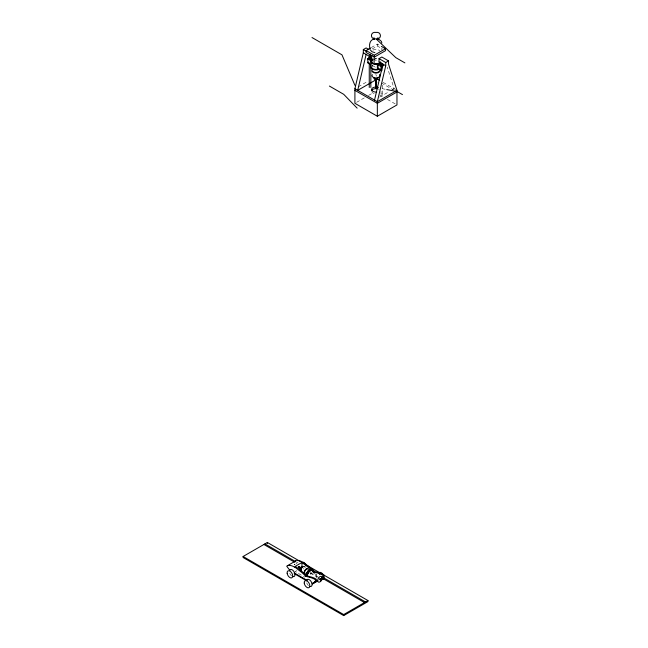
<?xml version="1.0" encoding="UTF-8"?>
<svg xmlns="http://www.w3.org/2000/svg" width="648" height="648" viewBox="0 0 648 648"><rect width="100%" height="100%" fill="white"/><g stroke="black" fill="none" stroke-linecap="round" stroke-linejoin="round"><path stroke-width="0.49" stroke-dasharray="3.24 2.43" d="M382.62 85.172L382.223 94.681L381.048 94.381L381.032 91.255M381.032 94.243L381.891 93.83L382.62 94.284M311.226 572.63L310.935 573.269M311.129 572.945L310.311 574.452M372.13 66.436L372.827 65.683M371.92 66.347L372.608 65.675M371.296 47.547L377.339 44.064L380.587 45.935M372.163 48.989L377.339 46L380.587 47.879M358.32 86.767L367.708 81.348M356.619 102.319L364.298 97.88M368.558 95.418L372.827 92.956M379.655 97.111L389.043 91.692M392.453 89.724L394.162 88.736L387.253 67.198M296.922 570.621L295.237 571.593L304.819 577.125M319.067 579.523L320.752 578.551L320.752 579.199L319.067 580.171M319.318 579.83L321.133 578.769M294.168 564.206L295.107 564.57M294.411 564.432L294.889 564.805L294.143 564.384M381.964 88.622L386.735 89.554M294.678 564.829L294.208 564.465L294.654 564.416M294.208 564.489L294.913 564.813M373.402 59.924A4.431 2.56 0 0 1 374.536 59.592L379.339 62.37M372.535 65.57L375.735 67.416M383.162 82.385L395.564 89.546M381.437 83.009L393.514 89.983M379.712 94.956L382.296 96.455M387.472 99.444L395.24 103.923M296.42 562.067L298.169 563.072M313.77 573.261L318.144 575.789M310.4 572.573L319.391 577.765M310.4 573.221L317.301 577.206M318.16 577.7L320.752 579.199M296.752 563.914L296.031 563.096M375.84 74.342L376.439 76.213M377.339 44.064L377.339 46M374.536 59.592L374.536 63.488M373.847 63.091L373.847 59.195A5.322 3.07 0 0 0 373.402 59.324M320.801 578.85A3.961 2.292 60 0 1 320.282 578.372M316.726 577.676A3.961 2.292 60 0 1 316.58 574.331M308.489 585.59A3.961 2.292 60 0 1 306.561 582.252M291.649 575.934A3.961 2.292 60 0 1 289.551 572.735M303.701 568.976A3.961 2.292 60 0 1 303.175 568.499M374.139 93.458A4.358 2.519 0 0 1 372.033 92.291M378.505 89.124A4.358 2.519 0 0 1 379.153 89.456M373.361 58.693A5.322 3.07 0 0 1 377.29 58.409M371.79 65.983A4.431 2.56 0 0 1 372.195 65.505M373.434 59.268A4.431 2.56 0 0 1 377.501 58.984M372.94 50.171A3.961 2.292 0 0 1 376.78 49.434A3.961 2.292 0 0 1 379.744 51.022"/><path stroke-width="0.97" d="M313.729 572.306L317.083 572.897A34.304 19.805 60 0 1 321.732 574.574L323.174 575.554L322.906 576.736A24.089 13.908 60 0 1 321.87 578.081M376.35 81.859L376.253 82.191M375.621 82.11L376.302 80.271M375.613 84.329L375.962 85.747L376.334 84.572A2.568 2.511 -9.6 0 0 376.367 84.216L376.35 84.183A2.568 2.487 -38 0 1 376.326 84.54L376.326 84.726M299.627 567.883L301.053 569.973A1.466 0.851 -60 0 1 300.988 567.883C298.769 567 299.903 568.069 300.121 567.446M381.883 48.754L381.834 49.264M376.245 84.71L376.261 84.362M376.237 82.328L376.253 84.2M375.629 81.786L375.889 81.057M375.532 81.745L375.775 81.284M376.188 87.472L376.237 86.492M377.339 116.251L377.339 101.687L385.746 65.748L379.023 61.868L379.023 58.628L381.826 57.008L388.549 60.896L388.549 64.128L396.965 90.356L396.965 104.919L377.339 116.251L354.91 103.299L354.91 88.736L363.317 52.804L363.317 49.564L366.12 47.944L368.931 49.564M366.12 54.416L357.712 90.356L377.339 79.024A1.985 1.142 0 0 0 377.436 77.46M376.261 87.504C376.529 85.982 375.597 88.898 378.14 87.877M374.536 100.067L382.944 64.128M376.156 87.602L376.043 87.974M376.091 80.287L374.576 78.392A1.798 1.037 0 0 1 374.082 77.452M375.573 86.468L375.694 87.261M376.075 85.568L376.196 85.018L376.18 86.168M375.808 83.657L375.881 82.871M375.953 80.862L376.172 81.251M376.286 79.866L377.719 77.914A1.798 1.037 0 0 0 377.752 77.444M316.248 580.503L316.394 579.361L314.766 578.332A35.251 20.347 60 0 0 310.643 576.858L307.168 575.926A5.054 2.916 60 0 1 306.196 575.327L304.252 573.464A15.649 9.032 60 0 0 303.305 572.589L299.287 569.252A49.58 28.625 60 0 0 298.323 568.474L295.237 566.36L301.968 562.472L309.193 567.996A23.166 13.373 60 0 1 310.983 569.568M300.413 567.972L300.534 567.559L300.146 568.021M376.626 79.939L376.31 78.465M300.332 568.094L299.935 568.337M299.911 567.389L301.053 567.786A1.466 0.851 -60 0 1 302.397 567.316M317.771 580.713L314.41 582.657A10.271 5.929 60 0 0 314.92 582.212L315.147 581.977M375.557 80.125L376.35 80.141M381.202 69.668L381.324 70.316M374.252 39.01L373.888 39.415L373.953 37.616M381.826 70.608L381.826 66.72L382.668 66.234L381.826 65.748L382.612 65.148L382.02 64.662M382.401 65.416L383.227 65.91M303.151 562.375A15.9 9.177 60 0 0 295.909 560.763L286.7 566.174L289.915 570.459M295.52 560.957L295.124 561.856M370.405 57.899C371.798 58.393 369.198 59.454 368.647 58.134L367.708 58.887M381.405 46.405L385.471 48.754L385.471 50.698L374.252 57.17L366.12 52.48L366.12 50.536L370.437 48.041M363.317 52.804L370.049 56.684L372.155 55.469M370.049 57.332L369.206 57.81L370.049 58.296L369.49 58.62L369.692 57.899M366.12 50.536L374.252 55.226L385.471 48.754M368.647 62.03L367.708 62.783M379.023 58.628L385.746 62.516L388.549 60.896M375.589 78.489L375.338 80.004L375.532 79.34M396.965 90.356L377.339 101.687L354.91 88.736M396.965 91.975L377.339 103.299L354.91 90.356M323.352 574.8L367.967 600.558L367.967 601.587L343.699 615.6L243.105 557.515L243.105 556.486L267.365 542.473L300.607 561.67M300.332 567.567L299.943 567.284M305.394 576.056L307.031 576.412L305.394 576.056A4.018 2.317 -60 0 1 305.548 574.833L307.832 571.026A6.31 3.645 -60 0 1 310.676 569.39L311.988 569.479L312.968 570.548A4.018 2.317 -60 0 1 313.114 571.512L313.899 572.038A5.054 2.916 60 0 1 312.927 571.439L310.983 569.584M312.668 571.86L313.114 571.601M317.39 581.143L312.344 584.051L312.344 583.403L317.39 580.495M243.105 556.486L343.699 614.563L367.967 600.558M321.716 578.437L322.396 577.935A23.774 13.729 60 0 0 323.749 576.25L324.016 575.068L322.574 574.079A34.304 19.805 60 0 0 317.933 572.427M381.324 64.743L381.243 65.416L382.361 65.44M374.431 38.92C369.765 39.706 368.842 44.777 369.992 48.754M381.721 66.776C380.716 66.299 380.271 70.988 381.721 70.664M376.367 38.872C382.19 39.471 381.518 31.339 375.937 32.4C369.895 31.355 370.024 39.925 375.937 38.888M375.905 79.915L375.702 78.554M375.524 80.19L375.962 80.474A2.519 0.98 76.6 0 1 376.067 80.652L376.35 81.745L376.188 81.348M299.473 567.057A2.479 1.385 -43.3 0 0 299.336 566.976L298.679 566.919L299.36 567M299.028 566.976L298.493 566.927L299.157 567.527M298.752 566.976L298.906 567.34M298.639 566.935L298.85 567.381M370.332 57.227L372.227 58.263M374.884 52.634L371.976 51.727L370.186 49.775M376.334 79.753L376.172 79.299M386.735 89.554L397.24 91.595L402.473 94.616M317.925 572.411L314.742 571.56A5.054 2.916 60 0 1 313.77 570.953L311.826 569.098A23.166 13.373 60 0 0 310.036 567.518L303.159 562.189M309.517 577.271L306.334 576.412A5.054 2.916 60 0 1 305.362 575.805L303.41 573.95A23.166 13.373 60 0 0 301.62 572.37L294.751 567.04M369.644 63.553L369.263 63.212L369.255 87.496M377.444 38.92L379.461 39.836M404.895 62.888L395.839 57.656L376.65 39.398M363.317 49.564L366.12 51.184M381.267 70.608L378.027 68.745L378.027 64.849A5.322 3.07 0 0 0 380.83 63.229L383.26 64.63M367.805 58.944L371.045 60.815L371.045 62.524M375.735 63.528L377.339 64.452A4.431 2.56 0 0 0 380.141 62.832M378.027 64.849L381.267 66.72M371.045 64.711L367.805 62.84L367.805 58.62M312.012 37.535L341.974 54.837L354.91 85.334M377.12 78.902L379.712 80.392M329.395 86.054L343.707 94.316L357.153 108.159M305.856 564.7L319.853 572.775M264.927 543.883L295.545 561.557M323.538 577.724L365.529 601.968M263.906 544.474L294.524 562.148M323.393 578.818L364.508 602.559M294.224 572.945L307.168 580.422M294.224 573.593L306.301 580.567M379.866 40.046L381.332 41.351L381.883 43.035M376.31 79.607L375.8 79.299M298.461 566.879L298.25 566.53M301.053 567.786L301.401 568.474M375.743 84.928L375.889 85.317M375.97 80.652L376.261 81.316M376.213 81.454L376.261 81.834M307.031 576.412L307.031 576.145A3.483 2.017 -60 0 1 307.16 575.092L309.145 571.787A5.484 3.167 -60 0 1 311.615 570.361L312.749 570.442L313.6 571.374A3.483 2.017 -60 0 1 313.729 572.208M385.746 62.516L385.746 65.748M380.83 63.229L380.83 63.958M377.922 37.616L377.922 39.261M377.339 64.452L377.339 68.348A4.431 2.56 0 0 0 378.254 68.097M374.252 55.226L374.252 57.17M371.733 63.164L371.733 61.212A4.431 2.56 0 0 1 372.3 60.556M370.842 56.109L370.842 59.146M370.842 64.201L370.842 87.488M370.049 54.254L370.049 56.684M369.255 56.117L369.255 59.154M343.699 614.563L343.699 615.6M301.968 562.472L301.968 567.705M267.365 542.473L267.365 543.51M318.703 573.261A3.961 2.292 60 0 1 323.295 574.817A3.961 2.292 60 0 1 322.348 579.563M321.764 577.919A3.961 2.292 60 0 1 320.355 580.875M319.577 574.363A3.961 2.292 60 0 1 319.845 574.59M306.504 580.738A3.961 2.292 60 0 1 309.339 579.733A3.961 2.292 60 0 1 312.036 584.123A3.961 2.292 60 0 1 310.028 586.481M289.462 570.596A3.961 2.292 60 0 1 292.507 570.038A3.961 2.292 60 0 1 294.962 574.574A3.961 2.292 60 0 1 292.669 576.526M302.924 562.472A3.961 2.292 60 0 1 306.391 565.307M287.493 565.615A15.9 9.177 60 0 1 294.743 567.227M309.517 577.287A34.304 19.805 60 0 1 314.159 578.939L315.6 579.928L315.341 581.102A23.774 13.729 60 0 1 313.98 582.779L313.057 583.386A3.621 2.09 60 0 1 312.344 583.411M316.256 580.511A22.964 13.26 60 0 1 315.131 581.961M299.53 567.786A2.057 1.952 64.2 0 1 299.311 567.68A2.09 1.92 54.4 0 0 299.562 567.786M299.554 567A2.074 0.972 -38.7 0 0 299.416 566.935A2.082 1.029 -46 0 1 299.498 566.984M301.004 569.778A1.62 0.94 -60 0 1 300.016 569.066A1.62 0.94 -60 0 1 300.947 567.202A1.62 0.94 -60 0 1 302.243 567.292M300.761 571.293A3.24 1.871 -60 0 1 302.357 567.267A3.24 1.871 -60 0 1 305.151 567.267M304.819 574.233A3.24 1.871 -60 0 1 305.2 569.908A3.24 1.871 -60 0 1 308.594 569.252M304.9 573.456A2.592 1.499 -60 0 1 305.143 570.669A2.592 1.499 -60 0 1 307.436 569.066M305.905 575.432A3.483 2.017 -60 0 1 306.034 574.444L308.027 571.139A5.484 3.167 -60 0 1 310.489 569.714L311.623 569.795L312.482 570.726A3.483 2.017 -60 0 1 312.611 571.56M314.24 572.16A4.018 2.317 -60 0 0 314.086 571.196L313.106 570.127L311.801 570.029A6.31 3.645 -60 0 0 308.958 571.674L306.666 575.481A4.018 2.317 -60 0 0 306.52 576.615M376.739 92.016A4.358 2.519 0 0 1 371.636 89.116A4.358 2.519 0 0 1 378.132 87.367M371.604 90.874A4.358 2.519 0 0 1 377.314 88.776M379.744 69.028A5.322 3.07 0 0 1 373.086 69.474A5.322 3.07 0 0 1 370.956 65.804M380.911 62.459A5.322 3.07 0 0 1 373.086 63.974A5.322 3.07 0 0 1 372.122 59.235M378.44 68.996A4.431 2.56 0 0 1 371.547 67.238M380.319 61.779A4.431 2.56 0 0 1 374.366 63.771A4.431 2.56 0 0 1 372.195 60.005M371.045 60.815A5.322 3.07 0 0 1 372.357 59.746M378.91 68.461A5.322 3.07 0 0 1 378.027 68.745M381.956 64.379A1.256 0.721 0 0 1 382.944 65.424A1.256 0.721 0 0 1 380.903 65.594A1.256 0.721 0 0 1 381.34 64.436M381.599 70.672A1.256 0.721 0 0 1 380.668 69.684M370.356 57.599A1.256 0.721 0 0 1 371.093 58.701A1.256 0.721 0 0 1 369.052 58.741A1.256 0.721 0 0 1 369.652 57.615M370.526 63.828A1.256 0.721 0 0 1 369.077 63.617A1.256 0.721 0 0 1 369.02 62.751M377.695 77.995A1.798 1.037 0 0 1 374.69 78.457M378.724 71.645A3.175 1.831 0 0 1 375.937 72.6A3.175 1.831 0 0 1 373.151 71.645M377.403 78.983A1.985 1.142 0 0 1 374.787 79.145A1.985 1.142 0 0 1 374.196 77.663M379.412 74.528A3.961 2.292 0 0 1 376.075 77.914A3.961 2.292 0 0 1 372.333 74.674M379.809 70.284A3.961 2.292 0 0 1 375.516 73.046A3.961 2.292 0 0 1 372.333 69.814M376.699 82.345A2.576 2.381 64.7 0 1 376.383 83.114M376.188 84.11A2.576 0.891 -38.5 0 1 376.431 83.795M375.638 85.973A2.576 1.32 81.4 0 1 375.775 86.468M376.65 87.99A2.576 1.823 89.2 0 1 376.213 88.622M376.65 82.264A2.576 2.462 51.5 0 1 376.391 83.033M376.375 84.005A2.576 0.721 -44.2 0 1 376.593 83.713M375.589 86.087A2.576 1.085 77.7 0 1 375.727 86.532M376.691 87.853A2.576 2.009 84.6 0 1 376.294 88.517M376.091 83.624A2.56 1.879 -87.5 0 1 376.156 83.859M375.524 86.816L375.621 87.229L375.524 86.751M304.244 583.127A3.961 2.292 60 0 0 308.78 587.752A3.961 2.292 60 0 0 308.019 581.766A3.961 2.292 60 0 0 304.244 583.127M287.145 573.253A3.961 2.292 60 0 0 291.681 577.878A3.961 2.292 60 0 0 290.911 571.9A3.961 2.292 60 0 0 287.145 573.253M320.566 581.45A3.24 1.871 -60 0 0 321.594 576.428A3.24 1.871 -60 0 0 317.755 579.83A3.24 1.871 -60 0 0 320.566 581.45"/></g></svg>
